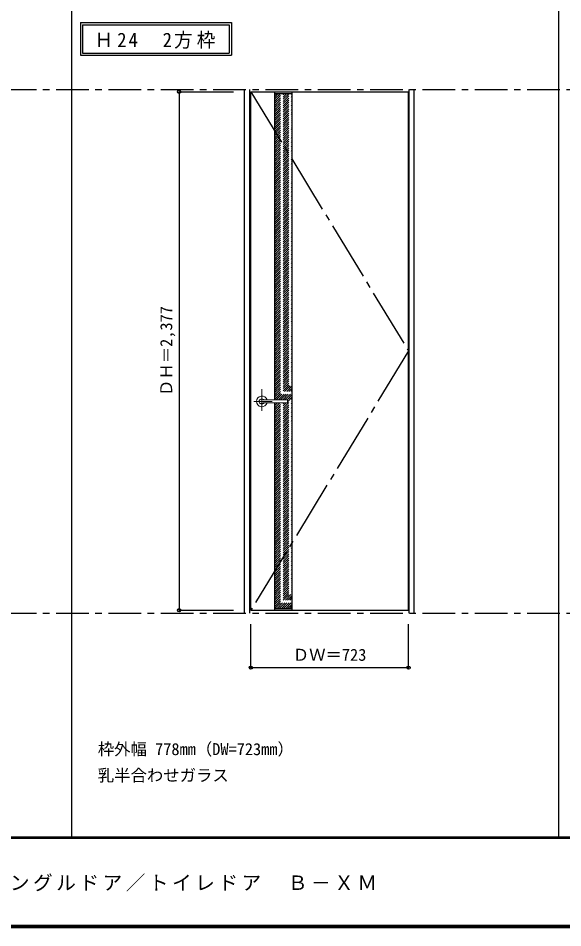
# Model space of a CAD drawing. Units: millimetres, scale not verified. Extents: x -6000 to 5700, y -4307 to 4260.
# Drawn here: x -3503 to -1007, y -4205 to -36 of the extents above; entities that cross this region are included whole.
import ezdxf
from ezdxf.enums import TextEntityAlignment as Align

# ---------------------------------------------------------------- set-up
doc = ezdxf.new("R2010")
doc.units = ezdxf.units.MM
doc.header["$LTSCALE"] = 30
doc.header["$PDMODE"] = 32
doc.header["$PDSIZE"] = 15
for name, pattern in [('CHAIN1', [8, 5, -1, 1, -1]), ('CHAIN2', [12, 9, -1, 1, -1]), ('DASHED1', [1.8, 1.2, -0.6])]:
    doc.linetypes.add(name, pattern=pattern)
for name, color, linetype in [('0-1_通り芯', 7, 'CHAIN1'), ('0-2_扉', 3, 'Continuous'), ('0-3_仕上げ', 3, 'Continuous'), ('0-4_枠', 3, 'Continuous'), ('0-7', 7, 'CHAIN2'), ('0-A_文字', 7, 'Continuous'), ('0-B_寸法', 7, 'Continuous'), ('0-C_ハッチ', 4, 'DASHED1'), ('F-1_枠', 6, 'Continuous'), ('F-A_文字', 7, 'Continuous')]:
    doc.layers.add(name, color=color, linetype=linetype)
doc.layers.add('0-5_レバー', color=7, linetype='Continuous', lineweight=18)
doc.styles.add('ＭＳ ゴシック', font='')
doc.styles.get('ＭＳ ゴシック').set_extended_font_data('MS Gothic')

msp = doc.modelspace()

# ---------------------------------------------------------------- linework, layer by layer
at = {"layer": '0-1_通り芯'}
for p, q in [((-5490, -362.5), (3436.4, -362.5)), ((-5490, -2762.5), (3436.4, -2762.5))]:
    msp.add_line(p, q, dxfattribs=at)
at = {"layer": '0-2_扉'}
for p, q in [((-2436.8, -372.5), (-1713.8, -372.5)), ((-2436.8, -2749.5), (-2436.8, -372.5)), ((-1713.8, -2749.5), (-1713.8, -372.5)), ((-2436.8, -2749.5), (-1713.8, -2749.5))]:
    msp.add_line(p, q, dxfattribs=at)
at = {"layer": '0-3_仕上げ'}
for p, q in [((-2326.8, -1785), (-2326.8, -372.5)), ((-2246.8, -2749.5), (-2246.8, -372.5)), ((-2326.8, -2749.5), (-2326.8, -1799))]:
    msp.add_line(p, q, dxfattribs=at)
at = {"layer": '0-3_仕上げ', "color": 7}
for p, q in [((-2326.8, -380.5), (-2246.8, -380.5)), ((-2326.8, -2741.5), (-2246.8, -2741.5))]:
    msp.add_line(p, q, dxfattribs=at)
at = {"layer": '0-4_枠'}
for p, q in [((-2465.8, -2762.5), (-2465.8, -362.5)), ((-2441.8, -2762.5), (-2441.8, -362.5)), ((-1711.8, -2762.5), (-1711.8, -362.5)), ((-1687.8, -2762.5), (-1687.8, -362.5))]:
    msp.add_line(p, q, dxfattribs=at)
at = {"layer": '0-5_レバー', "color": 4, "linetype": 'CHAIN1'}
for p, q in [((-2386.3, -1735.54), (-2386.3, -1835.39)), ((-2339.5, -1792), (-2422.52, -1792))]:
    msp.add_line(p, q, dxfattribs=at)
at = {"layer": '0-5_レバー'}
for q in [(-2269.3, -1786.51), (-2269.3, -1797.5)]:
    msp.add_line((-2269.3, -1792), q, dxfattribs=at)
for points in [[(-2376.34, -1785.01), (-2377.11, -1784.22), (-2379.08, -1782.85), (-2381.32, -1781.84), (-2383.76, -1781.21), (-2386.3, -1781), (-2388.84, -1781.21), (-2391.27, -1781.84), (-2393.52, -1782.85), (-2395.49, -1784.22), (-2397.11, -1785.89), (-2398.31, -1787.79), (-2399.05, -1789.85), (-2399.3, -1792), (-2399.05, -1794.15), (-2398.31, -1796.21), (-2397.11, -1798.11), (-2395.49, -1799.78), (-2393.52, -1801.15), (-2391.27, -1802.16), (-2388.84, -1802.79), (-2386.3, -1803), (-2383.76, -1802.79), (-2381.32, -1802.16), (-2379.08, -1801.15), (-2377.11, -1799.78), (-2376.34, -1798.99)], [(-2270.8, -1785), (-2280.53, -1785), (-2290.71, -1785), (-2300.31, -1785), (-2309.3, -1785), (-2317.71, -1785), (-2325.52, -1785), (-2332.34, -1785), (-2338.64, -1785), (-2344.4, -1785), (-2349.65, -1785), (-2354.44, -1785), (-2359.09, -1785), (-2363.3, -1785), (-2367.05, -1785), (-2369.05, -1785), (-2370.9, -1785), (-2372.91, -1785.01), (-2375.32, -1785.01), (-2376.81, -1785.01), (-2378.35, -1785.01), (-2379.87, -1785.01), (-2380.97, -1785.01), (-2381.43, -1785.01), (-2381.43, -1785.02)], [(-2270.8, -1785), (-2279.88, -1785), (-2280.28, -1785)], [(-2381.28, -1798.99), (-2381.15, -1798.99), (-2380.71, -1798.99), (-2379.99, -1798.99), (-2378.97, -1798.99), (-2377.71, -1798.99), (-2376.36, -1798.99), (-2373.5, -1798.99), (-2370.52, -1799), (-2367.5, -1799), (-2364.46, -1799), (-2361.39, -1799), (-2358.31, -1799), (-2354.31, -1799), (-2349.9, -1799), (-2344.93, -1799), (-2339.4, -1799), (-2333.31, -1799), (-2326.66, -1799), (-2319.45, -1799), (-2310.86, -1799), (-2301.6, -1799), (-2291.66, -1799), (-2281.05, -1799), (-2270.8, -1799)]]:
    msp.add_lwpolyline(points, dxfattribs=at)
for centre, radius, start, end in [((-2386.3, -1792), 24.55, 16.59952, 343.36736), ((-2270.8, -1786.5), 1.5, 0.00847, 89.9163), ((-2270.8, -1786.5), 1.5, 360, 90.17419), ((-2270.8, -1797.5), 1.5, 270.16419, 0), ((-2270.8, -1797.5), 1.5, 269.91059, 359.99153)]:
    msp.add_arc(centre, radius, start, end, dxfattribs=at)
at = {"layer": '0-7'}
for p, q in [((-2436.8, -372.5), (-1713.8, -1561)), ((-1713.8, -1561), (-2436.8, -2749.5))]:
    msp.add_line(p, q, dxfattribs=at)
at = {"layer": '0-A_文字'}
for p, q in [((-3218.4, -55.5), (-3218.4, -205.5)), ((-3208.4, -65.5), (-3208.4, -195.5)), ((-3208.4, -65.5), (-2535.78, -65.5)), ((-2535.78, -65.5), (-2535.78, -195.5)), ((-3218.4, -205.5), (-2525.78, -205.5)), ((-3208.4, -195.5), (-2535.78, -195.5))]:
    msp.add_line(p, q, dxfattribs=at)
msp.add_lwpolyline([(-3218.4, -55.5), (-2525.78, -55.5), (-2525.78, -205.5)], dxfattribs=at)
at = {"layer": '0-B_寸法', "color": 4}
for p, q in [((-2765.8, -372.5), (-2515.8, -372.5)), ((-2765.8, -372.5), (-2765.8, -2749.5)), ((-2765.8, -2749.5), (-2515.8, -2749.5)), ((-2436.8, -3012.5), (-2436.8, -2812.5)), ((-1713.8, -3012.5), (-1713.8, -2812.5)), ((-2436.8, -3012.5), (-1713.8, -3012.5))]:
    msp.add_line(p, q, dxfattribs=at)
at = {"layer": '0-B_寸法'}
for p in [(-2765.8, -372.5), (-2765.8, -2749.5), (-2436.8, -3012.5), (-1713.8, -3012.5)]:
    msp.add_point(p, dxfattribs=at)
at = {"layer": '0-C_ハッチ'}
for p, q in [((-2326.8, -385.83), (-2321.47, -380.5)), ((-2326.8, -395.73), (-2311.57, -380.5)), ((-2326.8, -405.63), (-2301.67, -380.5)), ((-2326.8, -415.53), (-2291.77, -380.5)), ((-2326.8, -425.42), (-2281.87, -380.5)), ((-2326.8, -435.32), (-2271.98, -380.5)), ((-2326.8, -455.12), (-2252.18, -380.5)), ((-2326.8, -445.22), (-2262.08, -380.5)), ((-2326.8, -465.02), (-2246.8, -385.02)), ((-2326.8, -474.92), (-2246.8, -394.92)), ((-2326.8, -484.82), (-2246.8, -404.82)), ((-2326.8, -494.72), (-2246.8, -414.72)), ((-2326.8, -504.62), (-2246.8, -424.62)), ((-2326.8, -514.52), (-2246.8, -434.52)), ((-2326.8, -524.42), (-2246.8, -444.42)), ((-2326.8, -534.32), (-2246.8, -454.32)), ((-2326.8, -544.22), (-2248.1, -465.52)), ((-2326.8, -554.12), (-2246.8, -474.12)), ((-2326.8, -564.02), (-2246.8, -484.02)), ((-2326.8, -573.92), (-2246.8, -493.92)), ((-2326.8, -583.82), (-2246.8, -503.82)), ((-2326.8, -593.72), (-2246.8, -513.72)), ((-2326.8, -603.62), (-2246.8, -523.62)), ((-2326.8, -613.52), (-2246.8, -533.52)), ((-2326.8, -623.41), (-2246.8, -543.41)), ((-2326.8, -633.31), (-2246.8, -553.31)), ((-2326.8, -643.21), (-2248.1, -564.51)), ((-2326.8, -653.11), (-2246.8, -573.11)), ((-2326.8, -663.01), (-2246.8, -583.01)), ((-2326.8, -672.91), (-2246.8, -592.91)), ((-2326.8, -682.81), (-2246.8, -602.81)), ((-2326.8, -692.71), (-2246.8, -612.71)), ((-2326.8, -702.61), (-2246.8, -622.61)), ((-2326.8, -712.51), (-2246.8, -632.51)), ((-2326.8, -722.41), (-2246.8, -642.41)), ((-2326.8, -732.31), (-2246.8, -652.31)), ((-2326.8, -742.21), (-2248.1, -663.51)), ((-2326.8, -752.11), (-2246.8, -672.11)), ((-2326.8, -762.01), (-2246.8, -682.01)), ((-2326.8, -771.91), (-2246.8, -691.91)), ((-2326.8, -781.81), (-2246.8, -701.81)), ((-2326.8, -791.71), (-2246.8, -711.71)), ((-2326.8, -801.61), (-2246.8, -721.61)), ((-2326.8, -811.51), (-2246.8, -731.51)), ((-2326.8, -821.4), (-2246.8, -741.4)), ((-2326.8, -831.3), (-2246.8, -751.3)), ((-2326.8, -841.2), (-2248.1, -762.5)), ((-2326.8, -851.1), (-2246.8, -771.1)), ((-2326.8, -861), (-2246.8, -781)), ((-2326.8, -870.9), (-2246.8, -790.9)), ((-2326.8, -880.8), (-2246.8, -800.8)), ((-2326.8, -890.7), (-2246.8, -810.7)), ((-2326.8, -900.6), (-2246.8, -820.6)), ((-2326.8, -910.5), (-2246.8, -830.5)), ((-2326.8, -920.4), (-2246.8, -840.4)), ((-2326.8, -930.3), (-2246.8, -850.3)), ((-2326.8, -940.2), (-2246.8, -860.2)), ((-2326.8, -950.1), (-2246.8, -870.1)), ((-2326.8, -960), (-2246.8, -880)), ((-2326.8, -969.9), (-2246.8, -889.9)), ((-2326.8, -979.8), (-2246.8, -899.8)), ((-2326.8, -989.7), (-2246.8, -909.7)), ((-2326.8, -999.6), (-2246.8, -919.6)), ((-2326.8, -1009.5), (-2246.8, -929.5)), ((-2326.8, -1019.39), (-2246.8, -939.39)), ((-2326.8, -1029.29), (-2246.8, -949.29)), ((-2326.8, -1039.19), (-2246.8, -959.19)), ((-2326.8, -1049.09), (-2246.8, -969.09)), ((-2326.8, -1058.99), (-2246.8, -978.99)), ((-2326.8, -1068.89), (-2246.8, -988.89)), ((-2326.8, -1078.79), (-2246.8, -998.79)), ((-2326.8, -1088.69), (-2246.8, -1008.69)), ((-2326.8, -1098.59), (-2246.8, -1018.59)), ((-2326.8, -1108.49), (-2246.8, -1028.49)), ((-2326.8, -1118.39), (-2246.8, -1038.39)), ((-2326.8, -1128.29), (-2246.8, -1048.29)), ((-2326.8, -1138.19), (-2246.8, -1058.19)), ((-2326.8, -1148.09), (-2246.8, -1068.09)), ((-2326.8, -1157.99), (-2246.8, -1077.99)), ((-2326.8, -1167.89), (-2246.8, -1087.89)), ((-2326.8, -1177.79), (-2246.8, -1097.79)), ((-2326.8, -1187.69), (-2246.8, -1107.69)), ((-2326.8, -1197.59), (-2246.8, -1117.59)), ((-2326.8, -1207.48), (-2246.8, -1127.48)), ((-2326.8, -1217.38), (-2246.8, -1137.38)), ((-2326.8, -1227.28), (-2246.8, -1147.28)), ((-2326.8, -1237.18), (-2246.8, -1157.18)), ((-2326.8, -1247.08), (-2246.8, -1167.08)), ((-2326.8, -1256.98), (-2246.8, -1176.98)), ((-2326.8, -1266.88), (-2246.8, -1186.88)), ((-2326.8, -1276.78), (-2246.8, -1196.78)), ((-2326.8, -1286.68), (-2246.8, -1206.68)), ((-2326.8, -1296.58), (-2246.8, -1216.58)), ((-2326.8, -1306.48), (-2246.8, -1226.48)), ((-2326.8, -1316.38), (-2246.8, -1236.38)), ((-2326.8, -1326.28), (-2246.8, -1246.28)), ((-2326.8, -1336.18), (-2246.8, -1256.18)), ((-2326.8, -1346.08), (-2246.8, -1266.08)), ((-2326.8, -1355.98), (-2246.8, -1275.98)), ((-2326.8, -1365.88), (-2246.8, -1285.88)), ((-2326.8, -1375.78), (-2246.8, -1295.78)), ((-2326.8, -1385.68), (-2246.8, -1305.68)), ((-2326.8, -1395.58), (-2246.8, -1315.58)), ((-2326.8, -1405.47), (-2246.8, -1325.47)), ((-2326.8, -1415.37), (-2246.8, -1335.37)), ((-2326.8, -1425.27), (-2246.8, -1345.27)), ((-2326.8, -1435.17), (-2246.8, -1355.17)), ((-2326.8, -1445.07), (-2246.8, -1365.07)), ((-2326.8, -1454.97), (-2246.8, -1374.97)), ((-2326.8, -1464.87), (-2246.8, -1384.87)), ((-2326.8, -1474.77), (-2246.8, -1394.77)), ((-2326.8, -1484.67), (-2246.8, -1404.67)), ((-2326.8, -1494.57), (-2246.8, -1414.57)), ((-2326.8, -1504.47), (-2246.8, -1424.47)), ((-2326.8, -1514.37), (-2246.8, -1434.37)), ((-2326.8, -1524.27), (-2246.8, -1444.27)), ((-2326.8, -1534.17), (-2246.8, -1454.17)), ((-2326.8, -1544.07), (-2246.8, -1464.07)), ((-2326.8, -1553.97), (-2246.8, -1473.97)), ((-2326.8, -1563.87), (-2246.8, -1483.87)), ((-2326.8, -1573.77), (-2246.8, -1493.77)), ((-2326.8, -1583.67), (-2246.8, -1503.67)), ((-2326.8, -1593.57), (-2246.8, -1513.57)), ((-2326.8, -1603.46), (-2246.8, -1523.46)), ((-2326.8, -1613.36), (-2246.8, -1533.36)), ((-2326.8, -1623.26), (-2246.8, -1543.26)), ((-2326.8, -1633.16), (-2246.8, -1553.16)), ((-2326.8, -1643.06), (-2246.8, -1563.06)), ((-2326.8, -1652.96), (-2246.8, -1572.96)), ((-2326.8, -1662.86), (-2246.8, -1582.86)), ((-2326.8, -1672.76), (-2246.8, -1592.76)), ((-2326.8, -1682.66), (-2246.8, -1602.66)), ((-2326.8, -1692.56), (-2246.8, -1612.56)), ((-2326.8, -1702.46), (-2246.8, -1622.46)), ((-2326.8, -1712.36), (-2246.8, -1632.36)), ((-2326.8, -1722.26), (-2246.8, -1642.26)), ((-2326.8, -1732.16), (-2246.8, -1652.16)), ((-2326.8, -1742.06), (-2246.8, -1662.06)), ((-2326.8, -1751.96), (-2246.8, -1671.96)), ((-2326.8, -1761.86), (-2246.8, -1681.86)), ((-2326.8, -1771.76), (-2246.8, -1691.76)), ((-2326.8, -1781.66), (-2246.8, -1701.66)), ((-2320.25, -1785), (-2246.8, -1711.56)), ((-2310.35, -1785), (-2246.8, -1721.45)), ((-2300.45, -1785), (-2246.8, -1731.35)), ((-2290.55, -1785), (-2246.8, -1741.25)), ((-2280.65, -1785), (-2246.8, -1751.15)), ((-2326.8, -1860.85), (-2246.8, -1780.85)), ((-2326.8, -1870.75), (-2246.8, -1790.75)), ((-2270.77, -1785.03), (-2246.8, -1761.05)), ((-2269.3, -1793.45), (-2246.8, -1770.95)), ((-2326.8, -1801.45), (-2324.34, -1799)), ((-2326.8, -1811.35), (-2314.44, -1799)), ((-2326.8, -1821.25), (-2304.55, -1799)), ((-2326.8, -1831.15), (-2294.65, -1799)), ((-2326.8, -1841.05), (-2284.75, -1799)), ((-2326.8, -1850.95), (-2274.85, -1799)), ((-2326.8, -1880.65), (-2246.8, -1800.65)), ((-2326.8, -1890.55), (-2246.8, -1810.55)), ((-2326.8, -1900.45), (-2246.8, -1820.45)), ((-2326.8, -1910.35), (-2246.8, -1830.35)), ((-2326.8, -1920.25), (-2246.8, -1840.25)), ((-2326.8, -1930.15), (-2246.8, -1850.15)), ((-2326.8, -1940.05), (-2246.8, -1860.05)), ((-2326.8, -1949.95), (-2246.8, -1869.95)), ((-2326.8, -1959.85), (-2246.8, -1879.85)), ((-2326.8, -1969.75), (-2246.8, -1889.75)), ((-2326.8, -1979.65), (-2246.8, -1899.65)), ((-2326.8, -1989.55), (-2246.8, -1909.55)), ((-2326.8, -1999.44), (-2246.8, -1919.44)), ((-2326.8, -2009.34), (-2246.8, -1929.34)), ((-2326.8, -2019.24), (-2246.8, -1939.24)), ((-2326.8, -2029.14), (-2246.8, -1949.14)), ((-2326.8, -2039.04), (-2246.8, -1959.04)), ((-2326.8, -2048.94), (-2246.8, -1968.94)), ((-2326.8, -2058.84), (-2246.8, -1978.84)), ((-2326.8, -2068.74), (-2246.8, -1988.74)), ((-2326.8, -2078.64), (-2246.8, -1998.64)), ((-2326.8, -2088.54), (-2246.8, -2008.54)), ((-2326.8, -2098.44), (-2246.8, -2018.44)), ((-2326.8, -2108.34), (-2246.8, -2028.34)), ((-2326.8, -2118.24), (-2246.8, -2038.24)), ((-2326.8, -2128.14), (-2246.8, -2048.14)), ((-2326.8, -2138.04), (-2246.8, -2058.04)), ((-2326.8, -2147.94), (-2246.8, -2067.94)), ((-2326.8, -2157.84), (-2246.8, -2077.84)), ((-2326.8, -2167.74), (-2246.8, -2087.74)), ((-2326.8, -2177.64), (-2246.8, -2097.64)), ((-2326.8, -2187.53), (-2246.8, -2107.53)), ((-2326.8, -2197.43), (-2246.8, -2117.43)), ((-2326.8, -2207.33), (-2246.8, -2127.33)), ((-2326.8, -2217.23), (-2246.8, -2137.23)), ((-2326.8, -2227.13), (-2246.8, -2147.13)), ((-2326.8, -2237.03), (-2246.8, -2157.03)), ((-2326.8, -2246.93), (-2246.8, -2166.93)), ((-2326.8, -2256.83), (-2246.8, -2176.83)), ((-2326.8, -2266.73), (-2246.8, -2186.73)), ((-2326.8, -2276.63), (-2246.8, -2196.63)), ((-2326.8, -2286.53), (-2246.8, -2206.53)), ((-2326.8, -2296.43), (-2246.8, -2216.43)), ((-2326.8, -2306.33), (-2246.8, -2226.33)), ((-2326.8, -2316.23), (-2246.8, -2236.23)), ((-2326.8, -2326.13), (-2246.8, -2246.13)), ((-2326.8, -2336.03), (-2246.8, -2256.03)), ((-2326.8, -2345.93), (-2246.8, -2265.93)), ((-2326.8, -2355.83), (-2246.8, -2275.83)), ((-2326.8, -2365.73), (-2246.8, -2285.73)), ((-2326.8, -2375.63), (-2246.8, -2295.63)), ((-2326.8, -2385.52), (-2246.8, -2305.52)), ((-2326.8, -2395.42), (-2246.8, -2315.42)), ((-2326.8, -2405.32), (-2246.8, -2325.32)), ((-2326.8, -2415.22), (-2246.8, -2335.22)), ((-2326.8, -2425.12), (-2246.8, -2345.12)), ((-2326.8, -2435.02), (-2246.8, -2355.02)), ((-2326.8, -2444.92), (-2246.8, -2364.92)), ((-2326.8, -2454.82), (-2246.8, -2374.82)), ((-2326.8, -2464.72), (-2246.8, -2384.72)), ((-2326.8, -2474.62), (-2246.8, -2394.62)), ((-2326.8, -2484.52), (-2246.8, -2404.52)), ((-2326.8, -2494.42), (-2246.8, -2414.42)), ((-2326.8, -2504.32), (-2246.8, -2424.32)), ((-2326.8, -2514.22), (-2246.8, -2434.22)), ((-2326.8, -2524.12), (-2246.8, -2444.12)), ((-2326.8, -2534.02), (-2246.8, -2454.02)), ((-2326.8, -2543.92), (-2246.8, -2463.92)), ((-2326.8, -2553.82), (-2246.8, -2473.82)), ((-2326.8, -2563.72), (-2246.8, -2483.72)), ((-2326.8, -2573.62), (-2246.8, -2493.62)), ((-2326.8, -2583.51), (-2246.8, -2503.51)), ((-2326.8, -2593.41), (-2246.8, -2513.41)), ((-2326.8, -2603.31), (-2246.8, -2523.31)), ((-2326.8, -2613.21), (-2246.8, -2533.21)), ((-2326.8, -2623.11), (-2246.8, -2543.11)), ((-2326.8, -2633.01), (-2246.8, -2553.01)), ((-2326.8, -2642.91), (-2246.8, -2562.91)), ((-2326.8, -2652.81), (-2246.8, -2572.81)), ((-2326.8, -2662.71), (-2246.8, -2582.71)), ((-2326.8, -2672.61), (-2246.8, -2592.61)), ((-2326.8, -2682.51), (-2246.8, -2602.51)), ((-2326.8, -2692.41), (-2246.8, -2612.41)), ((-2326.8, -2702.31), (-2246.8, -2622.31)), ((-2326.8, -2712.21), (-2246.8, -2632.21)), ((-2326.8, -2722.11), (-2246.8, -2642.11)), ((-2326.8, -2732.01), (-2246.8, -2652.01)), ((-2326.39, -2741.5), (-2246.8, -2661.91)), ((-2316.49, -2741.5), (-2246.8, -2671.81)), ((-2306.59, -2741.5), (-2246.8, -2681.71)), ((-2296.69, -2741.5), (-2246.8, -2691.61)), ((-2286.8, -2741.5), (-2246.8, -2701.5)), ((-2276.9, -2741.5), (-2246.8, -2711.4)), ((-2267, -2741.5), (-2246.8, -2721.3)), ((-2257.1, -2741.5), (-2246.8, -2731.2)), ((-2247.2, -2741.5), (-2246.8, -2741.1))]:
    msp.add_line(p, q, dxfattribs=at)
at = {"layer": 'F-1_枠'}
for p, q in [((-3258.4, 4175), (-3258.4, -3790)), ((-1026.8, 4175), (-1026.8, -3790)), ((5700, -3790), (-6000, -3790)), ((5700, -3795), (-6000, -3795)), ((5700, -4195), (-6000, -4195)), ((5700, -4200), (-6000, -4200)), ((5700, -4205), (-6000, -4205))]:
    msp.add_line(p, q, dxfattribs=at)

# ---------------------------------------------------------------- texts
at = {"layer": '0-A_文字', "style": 'ＭＳ ゴシック'}
for s, p in [('枠外幅 778mm（DW=723mm）', (-3138.4, -3430)), ('乳半合わせガラス', (-3138.4, -3550))]:
    msp.add_text(s, height=54.99, dxfattribs=at).set_placement(p, align=Align.BOTTOM_LEFT)
at = {"layer": '0-A_文字', "insert": (-3153.74, -175.5), "char_height": 65.98, "attachment_point": 7, "style": 'ＭＳ ゴシック'}
msp.add_mtext('\\T1.22;\\W0.95;Ｈ24\u30002方枠', dxfattribs=at)
at = {"layer": '0-B_寸法', "style": 'ＭＳ ゴシック'}
msp.add_text('ＤＨ＝2,377', height=54.99, rotation=90, dxfattribs=at).set_placement((-2780.8, -1767.25), align=Align.BOTTOM_LEFT)
msp.add_text('ＤＷ＝723', height=54.99, dxfattribs=at).set_placement((-2244.55, -2997.5), align=Align.BOTTOM_LEFT)
at = {"layer": 'F-A_文字', "insert": (-5240, -4040), "char_height": 65.98, "attachment_point": 7, "style": 'ＭＳ ゴシック'}
msp.add_mtext('\\T1.18;ドレタス\u3000Ｈ24（3方枠／2方枠）シングルドア／トイレドア\u3000Ｂ－ＸＭ', dxfattribs=at)

doc.saveas('drawing.dxf')
